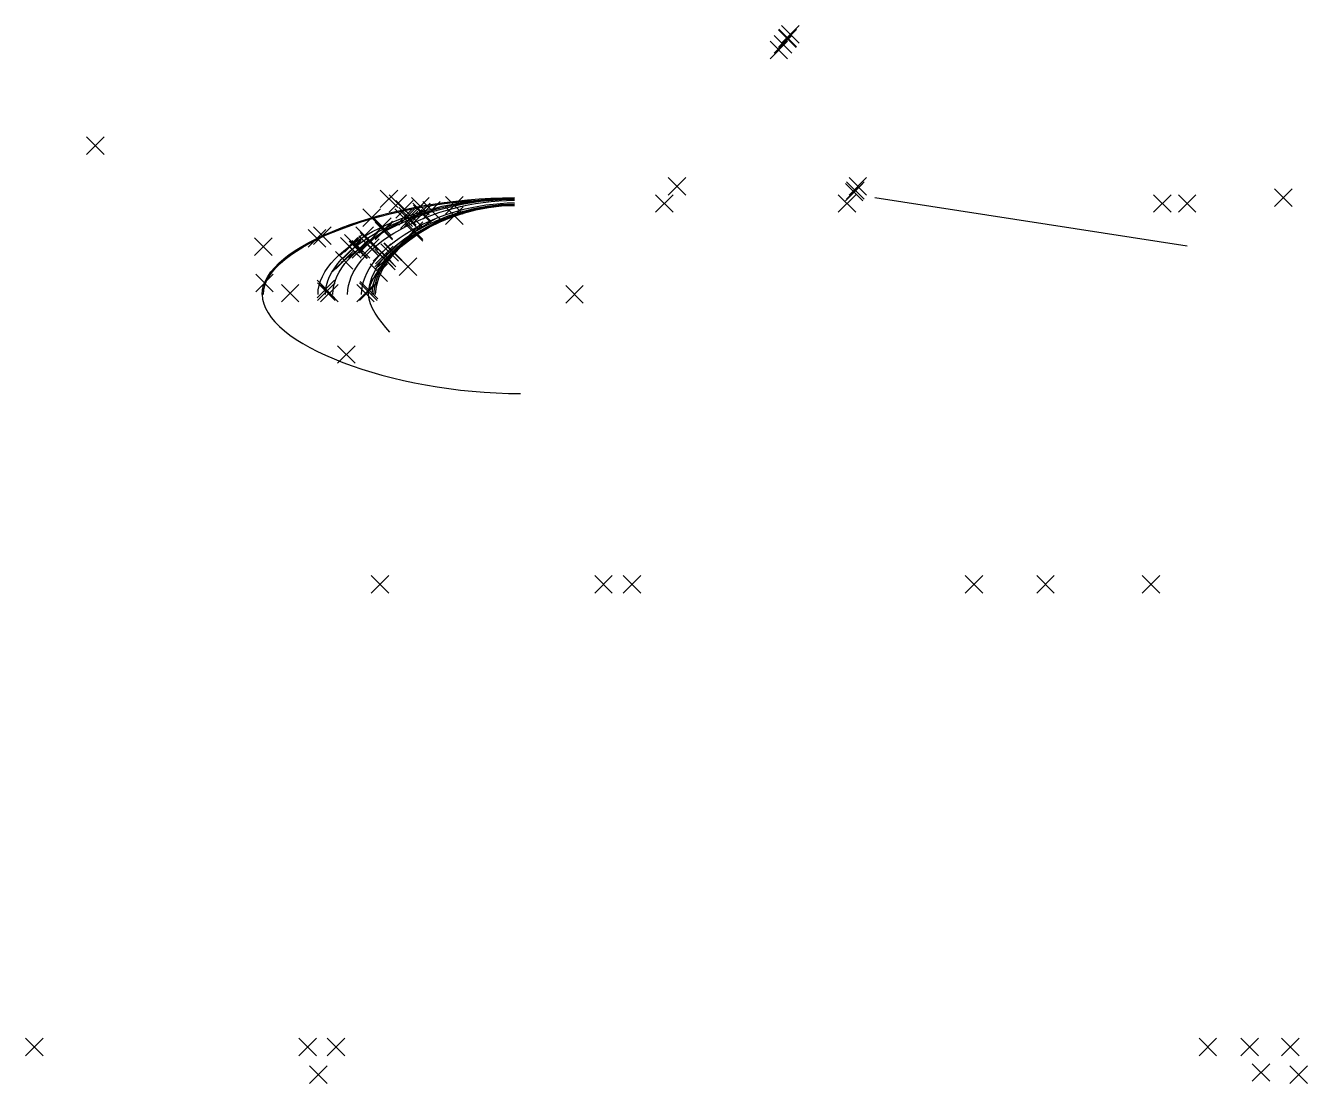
# Model space of a CAD drawing. Header units: inches. Extents: x -54 to 297, y -160 to 107.
# Drawn here: x -26.9 to 118.9, y -159.5 to -39.1 of the extents above; entities that cross this region are included whole.
import ezdxf

# ---------------------------------------------------------------- set-up
doc = ezdxf.new("R2010")
doc.units = ezdxf.units.IN
doc.header["$MEASUREMENT"] = 0
doc.header["$PDMODE"] = 3
doc.header["$PDSIZE"] = -1
for name, color, linetype, plot in [('__Layer1__', 1, 'Continuous', False), ('__Layer2__', 2, 'Continuous', False), ('__Layer3__', 3, 'Continuous', False), ('__Layer4__', 4, 'Continuous', False), ('__Layer6__', 7, 'Continuous', False)]:
    doc.layers.add(name, color=color, linetype=linetype, plot=plot)

msp = doc.modelspace()

# ---------------------------------------------------------------- linework, layer by layer
at = {"layer": '__Layer1__'}
for points in [[(0.14, -69.71), (0.14, -64.27), (14.42, -58.83), (28.7, -58.83)], [(0, -69.71), (0, -75.35), (14.69, -80.99), (29.39, -80.99)]]:
    msp.add_open_spline(points, degree=3, dxfattribs=at)
for points in [[(11.47, -64.18), (13.84, -62.5), (16.2, -61.19)], [(14.72, -64.99), (17.27, -62.67), (19.82, -61.03)], [(7.97, -67.12), (9.33, -65.83), (11.05, -64.53)], [(14.54, -74.02), (12.11, -69.71), (14.54, -65.4)]]:
    msp.add_spline(points, degree=3, dxfattribs=at)
for p in [(60.11, -40.12), (59.27, -41.25), (59.75, -40.61), (59.8, -40.54), (47.2, -57.42), (67.78, -57.42), (14.42, -58.83), (67.48, -57.89), (15.43, -59.36), (16.19, -60.03), (18, -59.67), (18.13, -60.31), (19.26, -60.15), (45.75, -59.36), (105.25, -59.36), (12.46, -60.97), (13.67, -62.01), (16.11, -60.98), (16.53, -60.83), (16.72, -61.22), (17.2, -61.03), (6.23, -63.33), (6.85, -63.03), (12.16, -63.67), (0.14, -64.27), (9.9, -64.24), (10.25, -64.57), (10.37, -63.91), (10.9, -64.64), (10.97, -64.6), (11.23, -64.58), (12, -64.03), (12.31, -64.39), (13.64, -64.94), (14.5, -64.94), (14.84, -64.87), (14.88, -64.83), (13.83, -65.57), (13.9, -65.24), (14.12, -65.9), (14.21, -65.57), (0.26, -68.42), (7.24, -69.1), (7.31, -69.4), (12.08, -69.4), (12.15, -69.23), (7.64, -69.57), (11.75, -69.57), (35.54, -69.71), (13.4, -102.7), (38.84, -102.7), (42.07, -102.7), (-25.92, -155.38), (5.17, -155.38), (8.41, -155.38), (6.4, -158.51)]:
    msp.add_point(p, dxfattribs=at)
at = {"layer": '__Layer2__'}
for points in [[(6.35, -69.71), (6.35, -64.23), (17.53, -58.74), (28.7, -58.74)], [(7.19, -69.71), (7.19, -64.26), (17.95, -58.81), (28.7, -58.81)], [(8.03, -69.71), (8.03, -64.29), (18.37, -58.87), (28.7, -58.87)], [(9.71, -69.71), (9.71, -64.36), (19.21, -59), (28.7, -59)], [(11.31, -69.71), (11.31, -64.5), (20.01, -59.29), (28.7, -59.29)], [(12.11, -69.71), (12.11, -64.57), (20.41, -59.43), (28.7, -59.43)], [(12.51, -69.71), (12.51, -64.61), (20.61, -59.5), (28.7, -59.5)], [(12.71, -69.71), (12.71, -64.63), (20.71, -59.54), (28.7, -59.54)], [(12.91, -69.71), (12.91, -64.64), (20.81, -59.58), (28.7, -59.58)]]:
    msp.add_open_spline(points, degree=3, dxfattribs=at)
for p in [(18.21, -60.56), (66.54, -59.36), (13.84, -62.37), (13.84, -62.5), (17.27, -62.46), (17.27, -62.67), (9.33, -65.83), (3.18, -69.57), (81.01, -102.7), (107.61, -155.38)]:
    msp.add_point(p, dxfattribs=at)
at = {"layer": '__Layer3__'}
msp.add_line((69.71, -58.7), (105.25, -64.2), dxfattribs=at)
msp.add_open_spline([(0, -69.71), (0, -64.2), (14.35, -58.7), (28.7, -58.7)], degree=3, dxfattribs=at)
msp.add_spline([(16.61, -61.03), (18.21, -60.56), (19.82, -60.15)], degree=3, dxfattribs=at)
for p in [(21.87, -59.58), (21.87, -60.75), (11.66, -63.01), (16.6, -66.55), (13.27, -67.23), (9.57, -76.55), (89.13, -102.7), (101.14, -102.7), (112.37, -155.38), (116.99, -155.38), (113.65, -158.27)]:
    msp.add_point(p, dxfattribs=at)
at = {"layer": '__Layer4__'}
for p in [(58.79, -41.9), (-19, -52.78), (67.36, -58.07), (117.93, -158.51)]:
    msp.add_point(p, dxfattribs=at)
at = {"layer": '__Layer6__'}
for p in [(116.19, -58.7), (102.44, -59.36)]:
    msp.add_point(p, dxfattribs=at)

doc.saveas('drawing.dxf')
